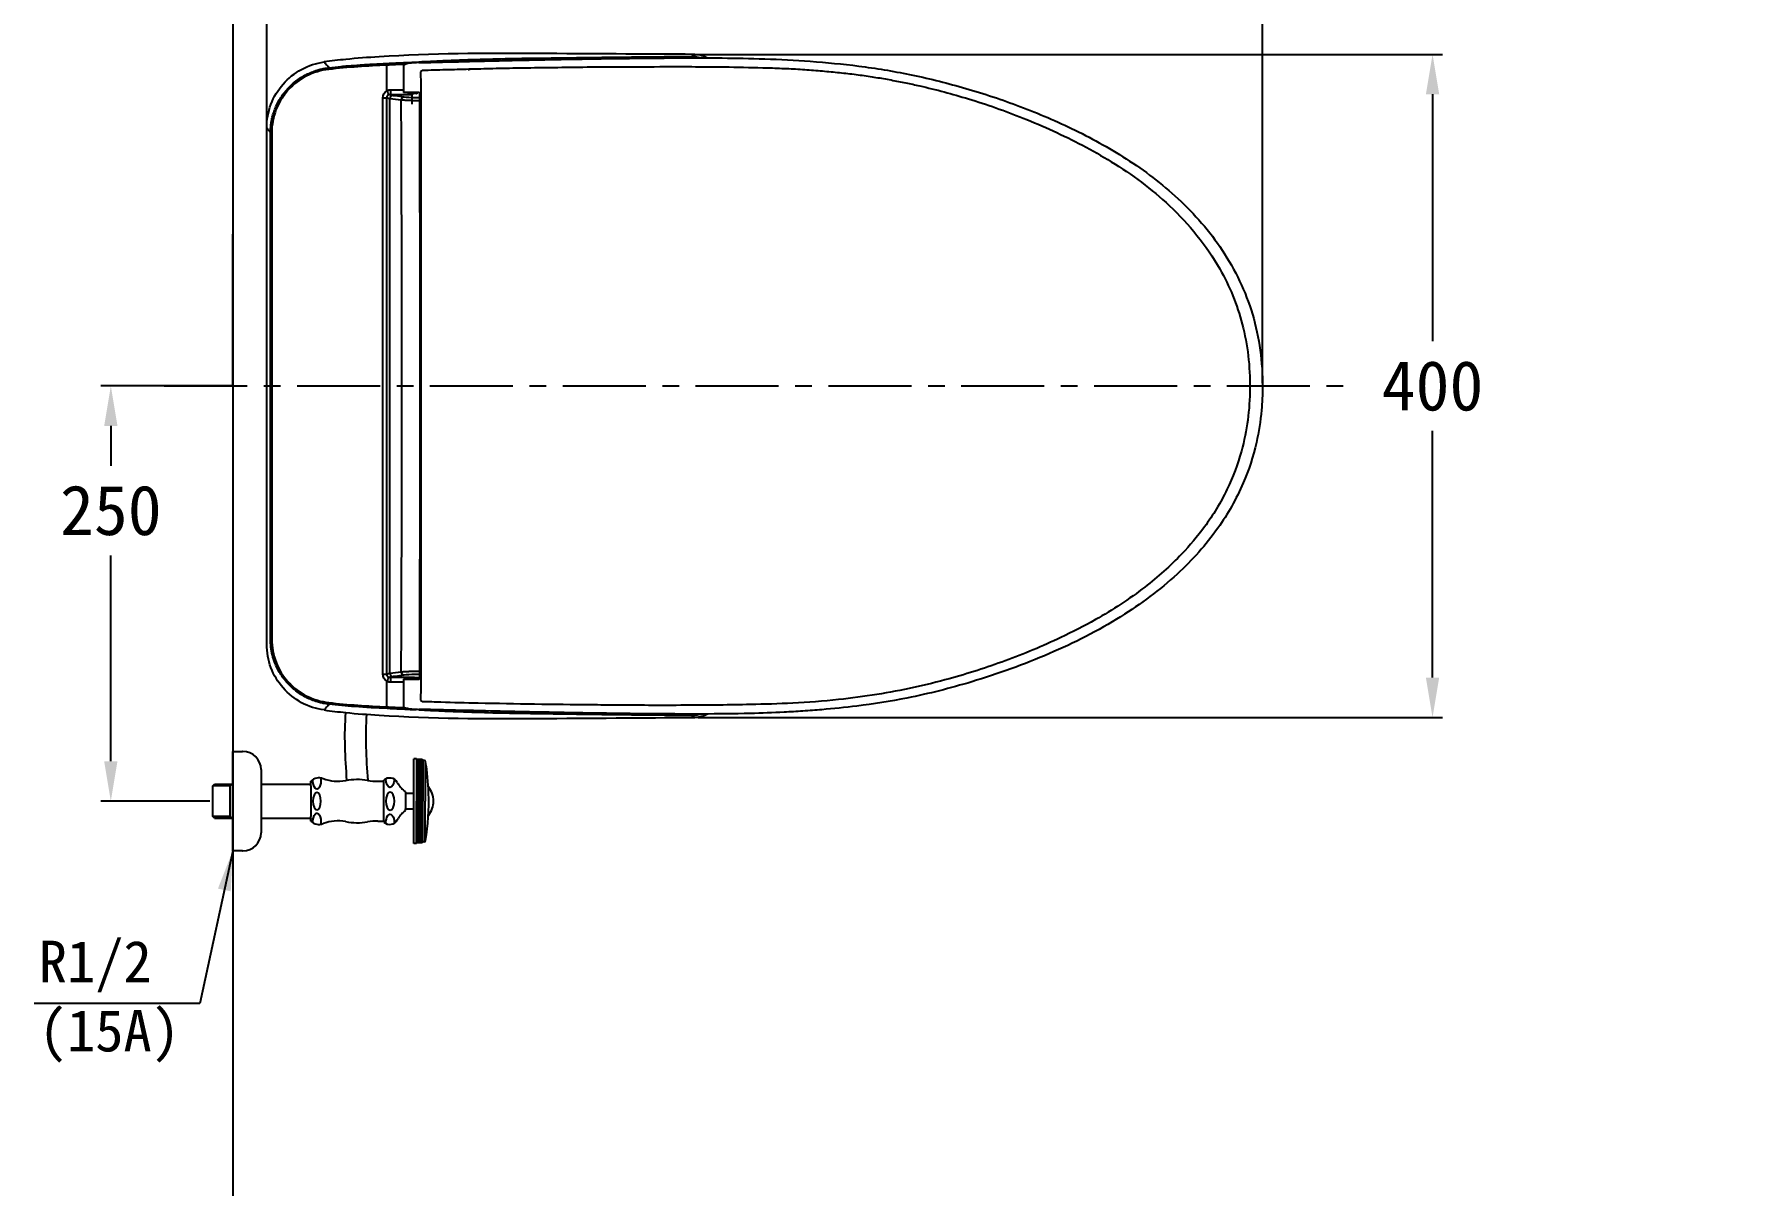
# Model space of a CAD drawing. Extents: x -1671 to 824, y 68 to 2359.
# Drawn here: x -1642 to -613, y 1213 to 1907 of the extents above; entities that cross this region are included whole.
import ezdxf

# ---------------------------------------------------------------- set-up
doc = ezdxf.new("R2010")
doc.units = 0
doc.header["$LTSCALE"] = 20
doc.header["$MEASUREMENT"] = 0
doc.linetypes.add('CENTER', pattern=[2, 1.25, -0.25, 0.25, -0.25])
doc.layers.get('0').update_dxf_attribs({"linetype": 'CONTINUOUS'})
doc.layers.get('DEFPOINTS').update_dxf_attribs({"linetype": 'CONTINUOUS'})
for name, color, linetype in [('1', 7, 'CONTINUOUS'), ('2', 2, 'CONTINUOUS'), ('4', 4, 'CONTINUOUS'), ('6', 6, 'CONTINUOUS'), ('CENTER', 2, 'CENTER')]:
    doc.layers.add(name, color=color, linetype=linetype)
doc.styles.add('ROMANS', font='romans', dxfattribs={"height": 10.144927})
doc.dimstyles.get("Standard").update_dxf_attribs({"dimtxt": 2.7, "dimasz": 2.5, "dimexe": 1.5, "dimexo": 1.5, "dimgap": 1.5, "dimtad": 1, "dimdec": 0, "dimlfac": 10, "dimzin": 0, "dimdsep": 46, "dimtxsty": 'Standard', "dimcen": 0, "dimclrt": 2, "dimadec": 0, "dimazin": 0, "dimtfac": 1, "dimtdec": 0, "dimtmove": 0, "dimatfit": 3, "dimfxl": 0, "dimtolj": 1, "dimtzin": 0, "dimarcsym": 0})

# ---------------------------------------------------------------- blocks, each defined once
blk = doc.blocks.new('*D5')
at = {"color": 3, "lineweight": -2}
for p, q in [((-1522.4, 1694.9), (-1602, 1694.9)), ((-1596, 1670.9), (-1596, 1646.9)), ((-1596, 1468.9), (-1596, 1592.9)), ((-1536.3, 1444.9), (-1602, 1444.9))]:
    blk.add_line(p, q, dxfattribs=at)
at = {"color": 3}
for points in [[(-1600, 1670.9), (-1592, 1670.9), (-1596, 1694.9)], [(-1600, 1468.9), (-1592, 1468.9), (-1596, 1444.9)]]:
    blk.add_solid(points, dxfattribs=at)
at = {"layer": 'DEFPOINTS', "color": 0}
for p in [(-1520.6, 1694.9), (-1596, 1444.9), (-1534.5, 1444.9)]:
    blk.add_point(p, dxfattribs=at)
at = {"color": 2, "insert": (-1596, 1619.9), "char_height": 30, "attachment_point": 5}
blk.add_mtext('\\A1;250', dxfattribs=at)
blk = doc.blocks.new('*D16')
at = {"color": 3, "lineweight": -2}
for p, q in [((-1502.1, 1696.7), (-1502.1, 1973.1)), ((-1478.1, 1967.1), (-926.4, 1967.1)), ((-902.4, 1696.7), (-902.4, 1973.1))]:
    blk.add_line(p, q, dxfattribs=at)
at = {"color": 3}
for points in [[(-1478.1, 1971.1), (-1478.1, 1963.1), (-1502.1, 1967.1)], [(-926.4, 1971.1), (-926.4, 1963.1), (-902.4, 1967.1)]]:
    blk.add_solid(points, dxfattribs=at)
at = {"layer": 'DEFPOINTS', "color": 0}
for p in [(-902.4, 1967.1), (-1502.1, 1694.9), (-902.4, 1694.9)]:
    blk.add_point(p, dxfattribs=at)
at = {"color": 2, "insert": (-1202.3, 1994.1), "char_height": 30, "attachment_point": 5}
blk.add_mtext('\\A1;600', dxfattribs=at)
blk = doc.blocks.new('*D17')
at = {"color": 3, "lineweight": -2}
for p, q in [((-1242.4, 1894.6), (-794, 1894.6)), ((-800, 1870.6), (-800, 1721.9)), ((-800, 1519.3), (-800, 1667.9)), ((-1242.4, 1495.3), (-794, 1495.3))]:
    blk.add_line(p, q, dxfattribs=at)
at = {"color": 3}
for points in [[(-804, 1870.6), (-796, 1870.6), (-800, 1894.6)], [(-804, 1519.3), (-796, 1519.3), (-800, 1495.3)]]:
    blk.add_solid(points, dxfattribs=at)
at = {"layer": 'DEFPOINTS', "color": 0}
for p in [(-1244.2, 1894.6), (-800, 1894.6), (-1244.2, 1495.3)]:
    blk.add_point(p, dxfattribs=at)
at = {"color": 2, "insert": (-800, 1694.9), "char_height": 30, "attachment_point": 5}
blk.add_mtext('\\A1;400', dxfattribs=at)

msp = doc.modelspace()

# ---------------------------------------------------------------- linework, layer by layer
at = {"color": 6}
for q in [(-1522.6, 1786.4), (-1522.6, 1603.4)]:
    msp.add_line((-1522.6, 1694.9), q, dxfattribs=at)
at = {"layer": '1', "color": 7, "linetype": 'Continuous'}
for p, q in [((-1429.7, 1872.7), (-1429.7, 1888.1)), ((-1419.8, 1887.4), (-1419.8, 1871.6)), ((-1432.2, 1868.4), (-1429.9, 1868.4)), ((-1432.2, 1521.4), (-1432.2, 1868.4)), ((-1429.9, 1868.4), (-1429.9, 1521.4)), ((-1418.8, 1871.6), (-1419.8, 1871.6)), ((-1410.3, 1871.6), (-1418.8, 1871.6)), ((-1417, 1871.6), (-1417.5, 1871.6)), ((-1416.7, 1871.2), (-1417.5, 1871.6)), ((-1417, 1871.6), (-1416.3, 1871.2)), ((-1416.3, 1871.2), (-1416.7, 1871.2)), ((-1416.1, 1871.1), (-1416.5, 1871.1)), ((-1414.8, 1871.1), (-1416.1, 1871.1)), ((-1414.2, 1871.2), (-1415, 1871.6)), ((-1414.5, 1871.6), (-1415, 1871.6)), ((-1414.8, 1871.5), (-1414.8, 1864.6)), ((-1414.5, 1871.6), (-1413.8, 1871.2)), ((-1413.8, 1871.2), (-1414.2, 1871.2)), ((-1413.6, 1871.1), (-1414, 1871.1)), ((-1411.9, 1871.1), (-1413.6, 1871.1)), ((-1411.7, 1871.2), (-1411, 1871.6)), ((-1502.1, 1539.4), (-1502.1, 1850.4)), ((-1499.9, 1542.5), (-1499.9, 1847.3)), ((-1499.1, 1847.3), (-1499.9, 1847.3)), ((-1499.1, 1847.3), (-1499.1, 1542.5)), ((-1432.2, 1521.4), (-1429.9, 1521.4)), ((-1429.7, 1501.7), (-1429.7, 1517.1)), ((-1419.8, 1518.3), (-1419.8, 1502.4)), ((-1419.8, 1518.3), (-1418.8, 1518.3)), ((-1418.8, 1518.3), (-1410.3, 1518.3))]:
    msp.add_line(p, q, dxfattribs=at)
at = {"layer": '1', "color": 7, "linetype": 'Continuous', "extrusion": (0, 0, -1)}
for centre, major_axis, start_param, end_param in [((-1244.3, 1879.5), (13, 7.7), 5.255867, 5.7868), ((-1244.3, 1510.3), (13, -7.7), 0.496091, 1.027318)]:
    msp.add_ellipse(centre, major_axis=major_axis, ratio=0.994865, start_param=start_param, end_param=end_param, dxfattribs=at)
at = {"layer": '1', "color": 7, "linetype": 'Continuous'}
for centre, major_axis, ratio, start_param, end_param in [((-1464.5, 1885.5), (0.113, -0.994), 0.24046, 3.195537, 4.685027), ((-1429.4, 1888.1), (0.044, -0.999), 0.241701, 3.195554, 4.701742), ((-1408.3, 1884), (-0.283, -0.959), 0.9253, 3.435499, 4.978676), ((-1246.2, 1892.4), (-0.009, 1), 0.268831, 4.709988, 6.228822), ((-1430.4, 1872.7), (1.46, -2.62), 0.212912, 0.082804, 1.452961), ((-1427.8, 1873.3), (-0.03, -3), 0.174662, 0.053182, 1.572412), ((-1417.7, 1871.1), (0, 0.5), 0.930666, 5.819538, 6.283185), ((-1417.2, 1871.1), (0, -0.5), 0.930666, 2.677945, 3.141593), ((-1416.5, 1871.6), (0, 0.5), 0.930666, 2.677945, 3.141593), ((-1416.1, 1871.6), (0, -0.5), 0.930666, 5.819538, 6.283185), ((-1415.2, 1871.1), (0, -0.5), 0.930666, 2.677945, 3.141593), ((-1414.7, 1871.1), (0, 0.5), 0.930666, 5.819538, 6.283185), ((-1414, 1871.6), (0, 0.5), 0.930666, 2.677945, 3.141593), ((-1413.6, 1871.6), (0, -0.5), 0.930666, 5.819538, 6.283185), ((-1411.9, 1871.6), (0, -0.5), 0.930666, 0, 0.463648), ((-1410.8, 1871.1), (0, 0.5), 0.930666, 0, 0.463648), ((-1430.4, 1517.1), (-1.46, -2.62), 0.212912, 1.688632, 3.058789), ((-1427.8, 1516.5), (0.03, -3), 0.174662, 1.569181, 3.088411), ((-1464.5, 1504.3), (0.113, 0.994), 0.24046, 1.598159, 3.087648), ((-1408.3, 1505.8), (-0.283, 0.959), 0.9253, 1.304518, 2.847758), ((-1429.4, 1501.7), (0.044, 0.999), 0.241701, 1.581443, 3.087631), ((-1246.2, 1497.4), (0.009, 1), 0.268831, 3.195956, 4.635091)]:
    msp.add_ellipse(centre, major_axis=major_axis, ratio=ratio, start_param=start_param, end_param=end_param, dxfattribs=at)
for points, degree, knots in [([(-1244.2, 1894.6), (-1275.9, 1894.7), (-1307.6, 1894.9), (-1371, 1895.3), (-1402.7, 1895.2), (-1434.4, 1893.1)], 3, [0, 0, 0, 0, 0.5, 0.5, 1, 1, 1, 1]), ([(-1502.1, 1850.4), (-1502.1, 1855.2), (-1501.3, 1859.9), (-1497.9, 1869), (-1495.4, 1873.1), (-1486, 1883.9), (-1477.1, 1888.7), (-1467.5, 1890)], 3, [0, 0, 0, 0, 0.25, 0.25, 0.5, 0.5, 1, 1, 1, 1]), ([(-1499.9, 1847.3), (-1499.9, 1848.3), (-1499.8, 1850.2), (-1499.5, 1853.1), (-1499, 1856), (-1498.2, 1858.8), (-1496.8, 1862.9), (-1494.2, 1868.1), (-1489.9, 1873.8), (-1484.6, 1878.8), (-1479.5, 1881.9), (-1475.1, 1883.9), (-1472.1, 1885), (-1468.6, 1886), (-1466.2, 1886.3), (-1464.7, 1886.5)], 3, [0, 0, 0, 0, 0.049807, 0.099859, 0.15002, 0.200146, 0.250096, 0.372417, 0.499775, 0.618517, 0.749416, 0.808015, 0.874338, 0.917861, 1, 1, 1, 1]), ([(-1464.8, 1885.5), (-1469.4, 1885), (-1473.9, 1883.7), (-1482.2, 1879.5), (-1486, 1876.6), (-1490.7, 1871.4), (-1492.1, 1869.5), (-1494.6, 1865.5), (-1495.7, 1863.4), (-1498.2, 1856.8), (-1499.1, 1852.1), (-1499.1, 1847.3)], 3, [0, 0, 0, 0, 0.25, 0.25, 0.5, 0.5, 0.625, 0.625, 0.75, 0.75, 1, 1, 1, 1]), ([(-1434.4, 1893.1), (-1441.2, 1892.7), (-1447.9, 1892.2), (-1458.9, 1891.1), (-1463.3, 1890.6), (-1467.5, 1890)], 3, [0, 0, 0, 0, 0.595329, 0.595329, 1, 1, 1, 1]), ([(-1464.7, 1886.5), (-1462.2, 1886.8), (-1457, 1887.4), (-1448.7, 1888), (-1439.4, 1888.7), (-1432.9, 1889), (-1429.5, 1889.1)], 3, [0, 0, 0, 0, 0.208474, 0.444593, 0.708427, 1, 1, 1, 1]), ([(-1418.6, 1888.6), (-1418.6, 1888.6), (-1419.5, 1888.6), (-1421.8, 1888.5), (-1425.5, 1888.3), (-1428.3, 1888.2), (-1429.7, 1888.1)], 3, [0, 0, 0, 0, 0.009952, 0.233824, 0.628998, 1, 1, 1, 1]), ([(-1429.5, 1889.1), (-1428.6, 1889.2), (-1426.9, 1889.3), (-1424.2, 1889.4), (-1421.5, 1889.5), (-1417.9, 1889.7), (-1414.7, 1889.8), (-1412.5, 1889.9), (-1412, 1890)], 3, [0, 0, 0, 0, 0.152213, 0.303957, 0.455433, 0.607365, 0.90971, 1, 1, 1, 1]), ([(-1410.7, 1889.6), (-1411.7, 1889.6), (-1413.4, 1889.5), (-1416.2, 1889.3), (-1418.3, 1888.8), (-1419.5, 1888.3), (-1419.8, 1887.6), (-1419.8, 1887.3)], 3, [0, 0, 0, 0, 0.190974, 0.363283, 0.651309, 0.864142, 1, 1, 1, 1]), ([(-1410.6, 1889.6), (-1410.2, 1889.6), (-1408.8, 1889.7), (-1406, 1889.7), (-1401.7, 1889.8), (-1395.8, 1890), (-1388.4, 1890.1), (-1379.5, 1890.4), (-1369.1, 1890.6), (-1357.1, 1890.9), (-1343.5, 1891.2), (-1328.4, 1891.5), (-1311.6, 1891.8), (-1293.2, 1892.1), (-1273.1, 1892.3), (-1251.2, 1892.5), (-1227.4, 1892.5), (-1201.7, 1892), (-1174.2, 1890.6), (-1145, 1887.8), (-1114.3, 1882.8), (-1082.5, 1874.9), (-1049.9, 1864.3), (-1016.6, 1850.3), (-983.6, 1832.2), (-952, 1808.4), (-924.8, 1777.3), (-906.1, 1738.3), (-901.7, 1704.4), (-902.9, 1678.4), (-905.9, 1658.8), (-913.9, 1634.4), (-929.4, 1607), (-954.3, 1579.4), (-988.8, 1553.9), (-1030.8, 1532.6), (-1074.3, 1517), (-1113.3, 1507.1), (-1143.6, 1502.3), (-1164.6, 1500.2), (-1179.1, 1499.1), (-1193.5, 1498.3), (-1213.9, 1497.5), (-1243, 1497.3), (-1280.5, 1497.5), (-1323.9, 1498.2), (-1364.4, 1499.1), (-1393.4, 1499.8), (-1406.8, 1500.1), (-1410.6, 1500.2)], 3, [0, 0, 0, 0, 0.001119, 0.003576, 0.007371, 0.012506, 0.018979, 0.02679, 0.035938, 0.046425, 0.05825, 0.071413, 0.085913, 0.10175, 0.118924, 0.137435, 0.15728, 0.17846, 0.200993, 0.22488, 0.250117, 0.276698, 0.304621, 0.333888, 0.364502, 0.396462, 0.42976, 0.464381, 0.500343, 0.511789, 0.527896, 0.548652, 0.574047, 0.604076, 0.638738, 0.678033, 0.718519, 0.751229, 0.77616, 0.79331, 0.802684, 0.811893, 0.828579, 0.852743, 0.884394, 0.923538, 0.964679, 0.990168, 1, 1, 1, 1]), ([(-1408.4, 1890.2), (-1405.1, 1890.3), (-1398.5, 1890.7), (-1385.2, 1891.3), (-1368.5, 1891.8), (-1354, 1892.1), (-1344, 1892.3), (-1337.2, 1892.3), (-1324.9, 1892.5), (-1308, 1892.7), (-1287.5, 1893), (-1271.1, 1893.1), (-1257.2, 1893.3), (-1250.3, 1893.3), (-1246.2, 1893.4)], 3, [0, 0, 0, 0, 0.062547, 0.125006, 0.249989, 0.374972, 0.395805, 0.437472, 0.499979, 0.624989, 0.749999, 0.874999, 0.924839, 1, 1, 1, 1]), ([(-1408.3, 1885), (-1403.7, 1885.2), (-1394.4, 1885.4), (-1385, 1885.7), (-1380.3, 1885.8)], 3, [0, 0, 0, 0, 0.500173, 1, 1, 1, 1]), ([(-1380.3, 1885.8), (-1375.6, 1885.9), (-1365.4, 1886.2), (-1349.2, 1886.5), (-1331.2, 1886.7), (-1311.2, 1887), (-1287.9, 1887.1), (-1265.2, 1887.2), (-1242.2, 1887.2), (-1220.8, 1887), (-1205.3, 1886.6), (-1197.5, 1886.4)], 3, [0, 0, 0, 0, 0.079655, 0.169452, 0.269417, 0.379575, 0.499943, 0.65291, 0.750136, 0.875496, 1, 1, 1, 1]), ([(-1197.5, 1886.4), (-1193.8, 1886.2), (-1186.4, 1886), (-1175.5, 1885.3), (-1164.9, 1884.4), (-1154.7, 1883.4), (-1144.8, 1882.2), (-1135.3, 1880.8), (-1126.2, 1879.2), (-1117.4, 1877.5), (-1101.8, 1874.1), (-1078, 1867.8), (-1045, 1856.2), (-1016.3, 1843.2), (-986.4, 1826.2), (-956.1, 1803.8), (-928.4, 1770.2), (-912.7, 1731.6), (-908.4, 1693.8), (-912.8, 1659.7), (-923.3, 1631.8), (-935.9, 1611), (-952.6, 1591.3), (-974.3, 1572), (-999.2, 1555.8), (-1027.6, 1541.2), (-1056.9, 1529.1), (-1086.7, 1519.5), (-1112.7, 1513.1), (-1134.9, 1508.9), (-1159.2, 1505.7), (-1184.7, 1503.7), (-1208.6, 1503.1), (-1230.2, 1502.7), (-1250.6, 1502.6), (-1264.8, 1502.6), (-1272.2, 1502.6)], 3, [0, 0, 0, 0, 0.013632, 0.026844, 0.039636, 0.052011, 0.063969, 0.075511, 0.086638, 0.097352, 0.107654, 0.143885, 0.185511, 0.232509, 0.256269, 0.308634, 0.366526, 0.409252, 0.455718, 0.50111, 0.530534, 0.561832, 0.587262, 0.622725, 0.665169, 0.693167, 0.736588, 0.778758, 0.805081, 0.832178, 0.860065, 0.893414, 0.924466, 0.947353, 0.972531, 1, 1, 1, 1]), ([(-1246.2, 1893.4), (-1245.5, 1893.4), (-1244.2, 1893.3), (-1242.4, 1893), (-1241.3, 1892.6), (-1240.7, 1892.5)], 3, [0, 0, 0, 0, 0.2369102, 0.4603837, 0.6540466, 0.6540466, 0.6540466, 0.6540466]), ([(-1428.9, 1870.1), (-1429, 1870), (-1429.3, 1869.8), (-1429.7, 1869.4), (-1429.9, 1868.9), (-1429.9, 1868.6), (-1429.9, 1868.4)], 3, [0, 0, 0, 0, 0.262144, 0.500751, 0.752321, 1, 1, 1, 1]), ([(-1429.7, 1872.7), (-1429.5, 1872.8), (-1429.1, 1873), (-1428.5, 1873.2), (-1427.9, 1873.3), (-1427.5, 1873.3), (-1427.3, 1873.3)], 3, [0, 0, 0, 0, 0.25071, 0.500069, 0.75015, 1, 1, 1, 1]), ([(-1427.8, 1870.3), (-1427.9, 1870.3), (-1427.9, 1870.3), (-1428, 1870.3), (-1428.2, 1870.3), (-1428.5, 1870.3), (-1428.7, 1870.2), (-1428.9, 1870.1)], 3, [0, 0, 0, 0, 0.062014, 0.124444, 0.249522, 0.499909, 1, 1, 1, 1]), ([(-1426, 1869.9), (-1426.5, 1869.9), (-1427, 1869.7), (-1427.7, 1868.9), (-1427.9, 1868.4), (-1427.9, 1867.9)], 3, [0, 0, 0, 0, 0.5, 0.5, 1, 1, 1, 1]), ([(-1414.7, 1870.3), (-1415.6, 1870.3), (-1418.2, 1870.3), (-1422.6, 1870.3), (-1426.1, 1870.3), (-1427.8, 1870.3)], 3, [0, 0, 0, 0, 0.192093, 0.596013, 1, 1, 1, 1]), ([(-1427.3, 1873.3), (-1426.3, 1873.3), (-1424.3, 1873.3), (-1421.8, 1873.3), (-1420.3, 1873.3), (-1419.8, 1873.3)], 3, [0, 0, 0, 0, 0.409735, 0.816593, 1, 1, 1, 1]), ([(-1426, 1869.9), (-1425.5, 1869.9), (-1425.1, 1869.8), (-1422.8, 1869.5), (-1421, 1869.3), (-1419.3, 1869)], 3, [0, 0, 0, 0, 0.216248, 0.216248, 1, 1, 1, 1]), ([(-1419.3, 1869), (-1419.7, 1869), (-1420.2, 1868.8), (-1420.9, 1868), (-1421.1, 1867.5), (-1421.1, 1867)], 3, [0, 0, 0, 0, 0.5, 0.5, 1, 1, 1, 1]), ([(-1410, 1866.6), (-1410.5, 1866.6), (-1411.6, 1866.6), (-1413.6, 1866.7), (-1416.2, 1866.7), (-1419.1, 1866.9), (-1420.4, 1867), (-1421.1, 1867)], 3, [0, 0, 0, 0, 0.102794, 0.231726, 0.426396, 0.68856, 1, 1, 1, 1]), ([(-1421.1, 1522.8), (-1420.9, 1563.3), (-1420.8, 1608.9), (-1420.7, 1650.6), (-1420.7, 1739.2), (-1420.8, 1780.9), (-1420.9, 1826.5), (-1421.1, 1867)], 2, [0, 0, 0, 0.25, 0.25, 0.5, 0.75, 0.75, 1, 1, 1]), ([(-1419.3, 1869), (-1418, 1868.9), (-1415.5, 1868.7), (-1411.7, 1868.6), (-1410.8, 1868.6), (-1410, 1868.6)], 3, [0, 0, 0, 0, 0.792786, 0.792786, 1, 1, 1, 1]), ([(-1410.3, 1871.6), (-1410.3, 1871.6), (-1410.2, 1871.6), (-1410.2, 1871.5), (-1410.1, 1871.5), (-1410, 1871.3), (-1410, 1871.2), (-1410, 1871), (-1410, 1870.9), (-1409.9, 1870.8), (-1409.9, 1870.7), (-1409.9, 1870.6)], 3, [0, 0, 0, 0, 0.215628, 0.215628, 0.431257, 0.431257, 0.646884, 0.646884, 0.862507, 0.862507, 1, 1, 1, 1]), ([(-1499.9, 1847.3), (-1500.2, 1847.7), (-1500.4, 1848.1), (-1501.2, 1849.1), (-1501.7, 1849.7), (-1502.1, 1850.4)], 3, [0, 0, 0, 0, 0.368266, 0.368266, 1, 1, 1, 1]), ([(-1467.5, 1499.8), (-1472.3, 1500.4), (-1476.9, 1501.9), (-1485.3, 1506.5), (-1489.1, 1509.5), (-1498.6, 1520.3), (-1502.1, 1529.7), (-1502.1, 1539.4)], 3, [0, 0, 0, 0, 0.25, 0.25, 0.5, 0.5, 1, 1, 1, 1]), ([(-1464.7, 1503.3), (-1465.8, 1503.4), (-1467.7, 1503.7), (-1470, 1504.2), (-1472.4, 1504.9), (-1475.1, 1505.8), (-1479.5, 1507.9), (-1484.5, 1511), (-1489.9, 1515.9), (-1494.2, 1521.7), (-1497.1, 1527.5), (-1498.8, 1532.8), (-1499.7, 1537.6), (-1499.8, 1540.9), (-1499.9, 1542.5)], 3, [0, 0, 0, 0, 0.060037, 0.102104, 0.125127, 0.191082, 0.250117, 0.381065, 0.499844, 0.627248, 0.749619, 0.833068, 0.916747, 1, 1, 1, 1]), ([(-1499.1, 1542.5), (-1499.1, 1537.7), (-1498.2, 1533), (-1494.8, 1524.1), (-1492.3, 1520.1), (-1485.9, 1513.1), (-1482.2, 1510.3), (-1473.8, 1506.1), (-1469.4, 1504.8), (-1464.8, 1504.3)], 3, [0, 0, 0, 0, 0.25, 0.25, 0.5, 0.5, 0.75, 0.75, 1, 1, 1, 1]), ([(-1429.9, 1521.4), (-1429.9, 1521.2), (-1429.9, 1520.9), (-1429.7, 1520.4), (-1429.3, 1520), (-1429, 1519.8), (-1428.9, 1519.7)], 3, [0, 0, 0, 0, 0.248288, 0.500157, 0.738654, 1, 1, 1, 1]), ([(-1427.3, 1516.5), (-1427.5, 1516.5), (-1427.9, 1516.5), (-1428.5, 1516.6), (-1429.1, 1516.8), (-1429.5, 1517), (-1429.7, 1517.1)], 3, [0, 0, 0, 0, 0.249829, 0.499939, 0.749301, 1, 1, 1, 1]), ([(-1428.9, 1519.7), (-1428.7, 1519.6), (-1428.5, 1519.5), (-1428.2, 1519.5), (-1428, 1519.5), (-1427.9, 1519.5), (-1427.9, 1519.5), (-1427.8, 1519.5)], 3, [0, 0, 0, 0, 0.499257, 0.74929, 0.874735, 0.93753, 1, 1, 1, 1]), ([(-1427.9, 1521.9), (-1427.9, 1521.4), (-1427.7, 1520.8), (-1427, 1520.1), (-1426.5, 1519.9), (-1426, 1519.9)], 3, [0, 0, 0, 0, 0.5, 0.5, 1, 1, 1, 1]), ([(-1427.8, 1519.5), (-1427, 1519.5), (-1425.2, 1519.5), (-1422.5, 1519.5), (-1419.8, 1519.5), (-1416.3, 1519.5), (-1412.9, 1519.5), (-1410.5, 1519.4), (-1409.9, 1519.4)], 3, [0, 0, 0, 0, 0.147438, 0.294108, 0.440775, 0.588204, 0.880284, 1, 1, 1, 1]), ([(-1419.8, 1516.5), (-1420.2, 1516.5), (-1421.7, 1516.5), (-1424.3, 1516.5), (-1426.3, 1516.5), (-1427.3, 1516.5)], 3, [0, 0, 0, 0, 0.190241, 0.594918, 1, 1, 1, 1]), ([(-1419.3, 1520.8), (-1419.8, 1520.7), (-1420.2, 1520.7), (-1422.5, 1520.4), (-1424.3, 1520.1), (-1426, 1519.9)], 3, [0, 0, 0, 0, 0.216225, 0.216225, 1, 1, 1, 1]), ([(-1421.1, 1522.8), (-1420.9, 1522.8), (-1420.4, 1522.9), (-1419.5, 1522.9), (-1418.4, 1523), (-1417.3, 1523), (-1416.3, 1523.1), (-1415.2, 1523.1), (-1414.2, 1523.1), (-1412.5, 1523.2), (-1411.1, 1523.2), (-1410, 1523.2)], 3, [0, 0, 0, 0, 0.12121, 0.237746, 0.347955, 0.450764, 0.545048, 0.62987, 0.704658, 0.769114, 1, 1, 1, 1]), ([(-1421.1, 1522.8), (-1421.1, 1522.3), (-1420.9, 1521.8), (-1420.2, 1521), (-1419.7, 1520.8), (-1419.3, 1520.8)], 3, [0, 0, 0, 0, 0.5, 0.5, 1, 1, 1, 1]), ([(-1410, 1521.2), (-1410.9, 1521.2), (-1411.7, 1521.2), (-1415.5, 1521.1), (-1418, 1520.9), (-1419.3, 1520.8)], 3, [0, 0, 0, 0, 0.205975, 0.205975, 1, 1, 1, 1]), ([(-1409.9, 1519.3), (-1409.9, 1519.2), (-1410, 1519.1), (-1410, 1518.9), (-1410, 1518.8), (-1410.1, 1518.6), (-1410.1, 1518.5), (-1410.2, 1518.4), (-1410.2, 1518.4), (-1410.3, 1518.3), (-1410.3, 1518.3), (-1410.3, 1518.3)], 3, [0, 0, 0, 0, 0.215621, 0.215621, 0.431241, 0.431241, 0.646863, 0.646863, 0.862489, 0.862489, 1, 1, 1, 1]), ([(-1429.5, 1500.7), (-1436, 1501), (-1447.8, 1501.6), (-1459.5, 1502.7), (-1464.7, 1503.3)], 3, [0, 0, 0, 0, 0.55541, 1, 1, 1, 1]), ([(-1272.2, 1502.6), (-1278.7, 1502.7), (-1290.2, 1502.7), (-1313, 1502.9), (-1340.8, 1503.2), (-1371, 1503.8), (-1393.5, 1504.3), (-1404.6, 1504.7), (-1408.3, 1504.8)], 3, [0, 0, 0, 0, 0.141036, 0.249904, 0.499783, 0.749764, 0.916662, 1, 1, 1, 1]), ([(-1467.5, 1499.8), (-1463.3, 1499.2), (-1458.9, 1498.7), (-1447.9, 1497.6), (-1441.2, 1497.1), (-1434.4, 1496.7)], 3, [0, 0, 0, 0, 0.404671, 0.404671, 1, 1, 1, 1]), ([(-1434.4, 1496.7), (-1402.7, 1494.6), (-1371, 1494.5), (-1307.6, 1494.9), (-1275.9, 1495.1), (-1244.2, 1495.3)], 3, [0, 0, 0, 0, 0.5, 0.5, 1, 1, 1, 1]), ([(-1429.7, 1501.7), (-1428.8, 1501.6), (-1427, 1501.5), (-1424.1, 1501.4), (-1421.4, 1501.3), (-1419.6, 1501.2), (-1418.8, 1501.2)], 3, [0, 0, 0, 0, 0.249701, 0.510378, 0.782029, 1, 1, 1, 1]), ([(-1412.1, 1499.8), (-1412.6, 1499.9), (-1413.9, 1499.9), (-1416.2, 1500), (-1418.8, 1500.2), (-1421.5, 1500.3), (-1424.2, 1500.4), (-1426.9, 1500.6), (-1428.6, 1500.6), (-1429.5, 1500.7)], 3, [0, 0, 0, 0, 0.084837, 0.236572, 0.389157, 0.541941, 0.694302, 0.846907, 1, 1, 1, 1]), ([(-1419.8, 1502.5), (-1419.8, 1502.3), (-1419.8, 1501.9), (-1419.4, 1501.5), (-1418.4, 1501), (-1416.5, 1500.6), (-1413.6, 1500.3), (-1411.7, 1500.2), (-1410.7, 1500.2)], 3, [0, 0, 0, 0, 0.045037, 0.155623, 0.31846, 0.614451, 0.796262, 1, 1, 1, 1]), ([(-1246.2, 1496.4), (-1250.3, 1496.5), (-1257.2, 1496.5), (-1271.1, 1496.7), (-1287.5, 1496.8), (-1308, 1497.1), (-1324.9, 1497.3), (-1337.2, 1497.5), (-1343.9, 1497.6), (-1354, 1497.7), (-1368.5, 1498), (-1385.2, 1498.6), (-1398.5, 1499.1), (-1405.1, 1499.5), (-1408.4, 1499.6)], 3, [0, 0, 0, 0, 0.075162, 0.125007, 0.250012, 0.375016, 0.5, 0.562498, 0.604167, 0.625001, 0.750005, 0.874996, 0.937543, 1, 1, 1, 1]), ([(-1240.7, 1497.4), (-1241, 1497.2), (-1242.8, 1496.7), (-1244.7, 1496.5), (-1246.2, 1496.4)], 3, [0.3289397, 0.3289397, 0.3289397, 0.3289397, 0.4588983, 1, 1, 1, 1])]:
    msp.add_open_spline(points, degree=degree, knots=knots, dxfattribs=at)
for points in [[(-1246.2, 1893.4), (-1245.5, 1893.8), (-1244.8, 1894.2), (-1244.2, 1894.6)], [(-1467.5, 1890), (-1466.6, 1888.9), (-1465.6, 1887.7), (-1464.7, 1886.5)], [(-1429.7, 1888.1), (-1441.4, 1887.6), (-1453.1, 1886.9), (-1464.8, 1885.5)], [(-1410.6, 1890), (-1409.9, 1890.1), (-1409.1, 1890.1), (-1408.4, 1890.2)], [(-1380, 1884.8), (-1380, 1885.3), (-1380.2, 1885.8), (-1380.3, 1885.8)], [(-1409.2, 1505.8), (-1409.1, 1546.6), (-1409, 1629.1), (-1409, 1760.9), (-1409.1, 1843.3), (-1409.2, 1884)], [(-1432.2, 1868.4), (-1432.2, 1870.2), (-1431.2, 1871.8), (-1429.7, 1872.7)], [(-1427.9, 1867.9), (-1429.1, 1868.1), (-1429.8, 1868.2), (-1429.9, 1868.4)], [(-1421.1, 1867), (-1423.4, 1867.3), (-1425.6, 1867.6), (-1427.9, 1867.9)], [(-1427.9, 1521.9), (-1427.9, 1579.6), (-1427.9, 1694.9), (-1427.9, 1810.3), (-1427.9, 1867.9)], [(-1427.8, 1870.3), (-1427.6, 1870.2), (-1427, 1870.1), (-1426, 1869.9)], [(-1409.9, 1519.3), (-1409.7, 1636.4), (-1409.7, 1753.5), (-1409.9, 1870.6)], [(-1429.7, 1517.1), (-1431.2, 1518), (-1432.2, 1519.6), (-1432.2, 1521.4)], [(-1429.9, 1521.4), (-1429.8, 1521.6), (-1429.1, 1521.7), (-1427.9, 1521.9)], [(-1427.9, 1521.9), (-1425.6, 1522.2), (-1423.4, 1522.5), (-1421.1, 1522.8)], [(-1426, 1519.9), (-1427, 1519.8), (-1427.6, 1519.6), (-1427.8, 1519.5)], [(-1464.7, 1503.3), (-1465.6, 1502.1), (-1466.6, 1500.9), (-1467.5, 1499.8)], [(-1464.8, 1504.3), (-1453.1, 1502.9), (-1441.4, 1502.2), (-1429.7, 1501.7)], [(-1408.4, 1499.6), (-1409.1, 1499.7), (-1409.9, 1499.7), (-1410.6, 1499.8)], [(-1244.2, 1495.3), (-1244.8, 1495.6), (-1245.5, 1496), (-1246.2, 1496.4)]]:
    msp.add_open_spline(points, degree=3, dxfattribs=at)
at = {"layer": '4'}
for p, q in [((-1522.6, 1474.9), (-1516.6, 1474.9)), ((-1522.6, 1414.9), (-1522.6, 1474.9)), ((-1505.5, 1463.9), (-1505.5, 1425.9)), ((-1412, 1470.4), (-1413.5, 1470.4)), ((-1413.5, 1469.4), (-1413.5, 1470.4)), ((-1413.5, 1444.9), (-1413.5, 1469.4)), ((-1412, 1470.2), (-1412, 1470.4)), ((-1412, 1470.2), (-1412, 1444.9)), ((-1408.5, 1469.5), (-1412, 1469.5)), ((-1408.5, 1468.5), (-1412, 1468.5)), ((-1408.5, 1467.5), (-1412, 1467.5)), ((-1408.5, 1466.5), (-1412, 1466.5)), ((-1408.5, 1465.5), (-1412, 1465.5)), ((-1408.5, 1464.5), (-1412, 1464.5)), ((-1408.5, 1463.5), (-1412, 1463.5)), ((-1408.5, 1462.5), (-1412, 1462.5)), ((-1408.5, 1469.9), (-1411.7, 1469.9)), ((-1408, 1469.4), (-1408.5, 1469.9)), ((-1408.5, 1469.9), (-1408.5, 1444.9)), ((-1407.2, 1469.4), (-1408, 1469.4)), ((-1408, 1469.4), (-1408, 1444.9)), ((-1406.6, 1468.9), (-1406.6, 1444.9)), ((-1534.6, 1454.2), (-1533.6, 1455.2)), ((-1524.1, 1454.2), (-1534.6, 1454.2)), ((-1534.5, 1435.7), (-1534.5, 1454.2)), ((-1533.6, 1455.2), (-1522.6, 1455.2)), ((-1524.1, 1434.7), (-1524.1, 1455.2)), ((-1524.1, 1454.2), (-1523.1, 1455.2)), ((-1522.6, 1454.5), (-1522.6, 1435.3)), ((-1505.5, 1455.2), (-1475.5, 1455.2)), ((-1475.5, 1454.2), (-1475.5, 1456.9)), ((-1475.5, 1454.2), (-1475.5, 1435.7)), ((-1435.2, 1456.9), (-1431.6, 1456.9)), ((-1432.5, 1456.9), (-1431.6, 1456.9)), ((-1431.6, 1456.9), (-1431.6, 1457.6)), ((-1431.6, 1432.9), (-1431.6, 1456.9)), ((-1423.5, 1456.2), (-1422.9, 1455.3)), ((-1408.5, 1461.5), (-1412, 1461.5)), ((-1408.5, 1460.5), (-1412, 1460.5)), ((-1408.5, 1459.5), (-1412, 1459.5)), ((-1408.5, 1458.5), (-1412, 1458.5)), ((-1408.5, 1457.5), (-1412, 1457.5)), ((-1408.5, 1456.5), (-1412, 1456.5)), ((-1408.5, 1455.5), (-1412, 1455.5)), ((-1408.5, 1454.5), (-1412, 1454.5)), ((-1408.5, 1453.5), (-1412, 1453.5)), ((-1408.5, 1452.5), (-1412, 1452.5)), ((-1418.6, 1450.6), (-1418.6, 1449.7)), ((-1418.6, 1449.7), (-1418.6, 1440.2)), ((-1418.6, 1449.7), (-1413.5, 1449.7)), ((-1413.5, 1419.4), (-1413.5, 1444.9)), ((-1408.5, 1451.5), (-1412, 1451.5)), ((-1408.5, 1450.5), (-1412, 1450.5)), ((-1408.5, 1449.5), (-1412, 1449.5)), ((-1408.5, 1448.5), (-1412, 1448.5)), ((-1408.5, 1447.5), (-1412, 1447.5)), ((-1408.5, 1446.5), (-1412, 1446.5)), ((-1408.5, 1445.5), (-1412, 1445.5)), ((-1412, 1419.6), (-1412, 1444.9)), ((-1408.5, 1444.3), (-1412, 1444.3)), ((-1408.5, 1443.3), (-1412, 1443.3)), ((-1408.5, 1442.3), (-1412, 1442.3)), ((-1408.5, 1419.9), (-1408.5, 1444.9)), ((-1408, 1420.4), (-1408, 1444.9)), ((-1406.6, 1420.9), (-1406.6, 1444.9)), ((-1533.6, 1434.7), (-1534.6, 1435.7)), ((-1524.1, 1435.7), (-1534.6, 1435.7)), ((-1533.6, 1434.7), (-1522.6, 1434.7)), ((-1523.1, 1434.7), (-1524.1, 1435.7)), ((-1505.5, 1434.7), (-1475.5, 1434.7)), ((-1475.5, 1432.9), (-1475.5, 1435.7)), ((-1475.5, 1434.7), (-1475.5, 1434.5)), ((-1475.5, 1432.9), (-1475.5, 1434.5)), ((-1435.2, 1432.9), (-1431.6, 1432.9)), ((-1431.6, 1432.2), (-1431.6, 1432.9)), ((-1423.5, 1433.6), (-1422.9, 1434.5)), ((-1418.6, 1440.2), (-1413.5, 1440.2)), ((-1418.6, 1439.2), (-1418.6, 1440.2)), ((-1408.5, 1441.3), (-1412, 1441.3)), ((-1408.5, 1440.3), (-1412, 1440.3)), ((-1408.5, 1439.3), (-1412, 1439.3)), ((-1408.5, 1438.3), (-1412, 1438.3)), ((-1408.5, 1437.3), (-1412, 1437.3)), ((-1408.5, 1436.3), (-1412, 1436.3)), ((-1408.5, 1435.3), (-1412, 1435.3)), ((-1408.5, 1434.3), (-1412, 1434.3)), ((-1408.5, 1433.3), (-1412, 1433.3)), ((-1408.5, 1432.3), (-1412, 1432.3)), ((-1408.5, 1431.3), (-1412, 1431.3)), ((-1408.5, 1430.3), (-1412, 1430.3)), ((-1408.5, 1429.3), (-1412, 1429.3)), ((-1408.5, 1428.3), (-1412, 1428.3)), ((-1408.5, 1427.3), (-1412, 1427.3)), ((-1408.5, 1426.3), (-1412, 1426.3)), ((-1408.5, 1425.3), (-1412, 1425.3)), ((-1408.5, 1424.3), (-1412, 1424.3)), ((-1408.5, 1423.3), (-1412, 1423.3)), ((-1408.5, 1422.3), (-1412, 1422.3)), ((-1408.5, 1421.3), (-1412, 1421.3)), ((-1516.6, 1414.9), (-1522.6, 1414.9)), ((-1412, 1419.4), (-1413.5, 1419.4)), ((-1408.5, 1420.3), (-1412, 1420.3)), ((-1408.5, 1419.9), (-1411.7, 1419.9)), ((-1408, 1420.4), (-1408.5, 1419.9)), ((-1407.2, 1420.4), (-1408, 1420.4))]:
    msp.add_line(p, q, dxfattribs=at)
for centre, radius, start, end in [((-1516.6, 1463.9), 11, 89.3526, 90), ((-1516.5, 1463.9), 11, 0, 90), ((-1411.7, 1470.2), 0.3, 180, 270), ((-1407.2, 1468.7), 0.7, 9.4934, 90), ((-1549.5, 1444.9), 145, 1.9431, 9.4934), ((-1470.6, 1451.9), 7, 69.0339, 134.5129), ((-1459.2, 1481.7), 24.8, 249.0339, 280.7373), ((-1447.5, 1419.9), 38, 80.6952, 100.7373), ((-1435.2, 1494.9), 38, 260.6952, 270), ((-1428.1, 1453.5), 5.36, 30, 130.4306), ((-1410.8, 1462.3), 14, 210, 236.1902), ((-1415.7, 1444.9), 14, 0.2473, 38.2141), ((-1549.5, 1444.9), 145, 350.5066, 1.9431), ((-1415.7, 1445), 14, 321.7859, 359.7527), ((-1470.6, 1437.9), 7, 225.5, 290.9661), ((-1459.2, 1408.2), 24.8, 79.2627, 110.9661), ((-1447.5, 1469.9), 38, 259.2627, 279.3048), ((-1435.2, 1394.9), 38, 90, 99.3048), ((-1428.1, 1436.3), 5.36, 229.5694, 330), ((-1410.8, 1427.5), 14, 123.8098, 150), ((-1516.5, 1425.9), 11, 270, 0), ((-1407.2, 1421.1), 0.7, 270, 350.5066), ((-1516.6, 1425.9), 11, 270, 270.6474), ((-1411.7, 1419.6), 0.3, 90, 180)]:
    msp.add_arc(centre, radius, start, end, dxfattribs=at)
at = {"layer": '4', "extrusion": (0, 0, -1)}
for centre, major_axis, ratio, start_param, end_param in [((-1471.9, 1457.4), (0, -5.22), 0.46009, 4.433611, 7.934688), ((-1427.8, 1458.5), (0, -5.4), 0.478204, 4.79078, 7.834251), ((-1471.9, 1432.5), (0, -5.22), 0.46009, 1.472186, 5.009627), ((-1427.8, 1431.6), (0, -5.4), 0.478204, 1.540108, 4.68362)]:
    msp.add_ellipse(centre, major_axis=major_axis, ratio=ratio, start_param=start_param, end_param=end_param, dxfattribs=at)
for centre, major_axis, ratio in [((-1471.9, 1444.9), (0, -5.22), 0.46009), ((-1427.8, 1444.9), (0, -5.4), 0.478204)]:
    msp.add_ellipse(centre, major_axis=major_axis, ratio=ratio, dxfattribs=at)
at = {"layer": '4'}
for points in [[(-1453.8, 1457.4), (-1454.7, 1471.1), (-1455.6, 1484.9), (-1454.4, 1498.3)], [(-1441.1, 1457.4), (-1442, 1470.8), (-1442.8, 1484.1), (-1441.8, 1497.2)]]:
    msp.add_open_spline(points, degree=3, dxfattribs=at)
at = {"layer": '6'}
msp.add_lwpolyline([(824.1, 2219.9), (-1522.6, 2219.9), (-1522.6, 294.9), (404.9, 294.9), (404.9, 1156.1)], dxfattribs=at)
at = {"layer": 'CENTER', "color": 1, "linetype": 'CENTER', "ltscale": 2}
msp.add_line((-1563.8, 1694.9), (-852.7, 1694.9), dxfattribs=at)

# ---------------------------------------------------------------- texts
at = {"layer": '2', "insert": (-1639.4, 1324.2), "char_height": 25, "width": 66.667, "attachment_point": 4, "style": 'ROMANS'}
msp.add_mtext('{\\Ftxt|c129;R1/2\\P(15A)}', dxfattribs=at)

# ---------------------------------------------------------------- dimensions: what is measured, and where the dimension line sits
dim = msp.add_linear_dim(base=(-902.4, 1967.1), p1=(-1502.1, 1694.9), p2=(-902.4, 1694.9), dimstyle='Standard', override={"dimscale": 1.2, "dimtxt": 25, "dimasz": 20, "dimexe": 5, "dimgap": 10, "dimtih": 1, "dimtoh": 1, "dimlfac": 1, "dimzin": 12, "dimclrd": 3, "dimclre": 3, "dimazin": 2, "dimarcsym": 1})
dim.commit()
dim.dimension.update_dxf_attribs({"geometry": '*D16', "text_midpoint": (-1202.3, 1994.1)})
dim = msp.add_linear_dim(base=(-800, 1894.6), p1=(-1244.2, 1495.3), p2=(-1244.2, 1894.6), angle=90, text='400', dimstyle='Standard', override={"dimscale": 1.2, "dimtxt": 25, "dimasz": 20, "dimexe": 5, "dimgap": 10, "dimtih": 1, "dimtoh": 1, "dimlfac": 1, "dimzin": 12, "dimclrd": 3, "dimclre": 3, "dimazin": 2, "dimarcsym": 1})
dim.commit()
dim.dimension.update_dxf_attribs({"geometry": '*D17', "text_midpoint": (-800, 1694.9), "dimtype": 160})
dim = msp.add_linear_dim(base=(-1596, 1444.9), p1=(-1520.6, 1694.9), p2=(-1534.5, 1444.9), angle=90, dimstyle='Standard', override={"dimscale": 1.2, "dimtxt": 25, "dimasz": 20, "dimexe": 5, "dimgap": 10, "dimtih": 1, "dimtoh": 1, "dimlfac": 1, "dimzin": 12, "dimclrd": 3, "dimclre": 3, "dimazin": 2, "dimarcsym": 1})
dim.commit()
dim.dimension.update_dxf_attribs({"geometry": '*D5', "text_midpoint": (-1596, 1619.9), "dimtype": 160})

# ---------------------------------------------------------------- leaders
msp.add_leader([(-1522.6, 1414.9), (-1542.3, 1323), (-1642.2, 1323)], dimstyle='Standard', override={"dimscale": 1.2, "dimtxt": 20, "dimasz": 20, "dimexe": 5, "dimgap": 10, "dimtad": 0, "dimtoh": 1, "dimlfac": 1, "dimzin": 12, "dimclrd": 3, "dimclre": 3, "dimazin": 2, "dimarcsym": 1})

doc.saveas('drawing.dxf')
